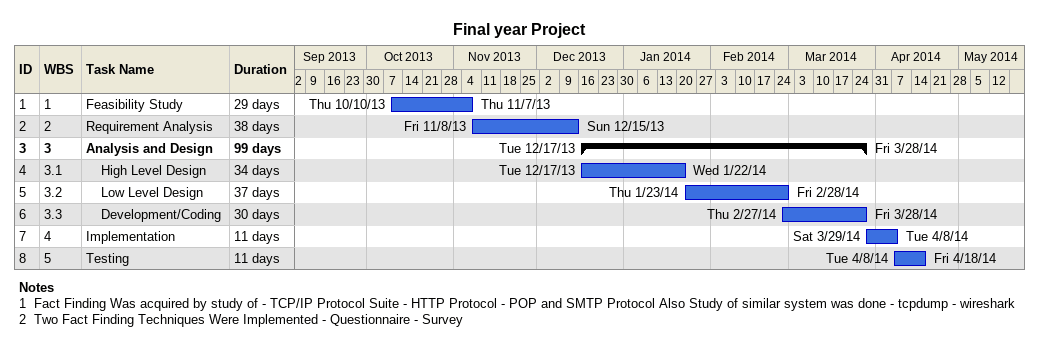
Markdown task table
Final year Project

| ID | WBS | Task | Duration | Start | Finish |
|---|---|---|---|---|---|
| 1 | 1 | Feasibility Study | 29d | 2013-10-10 | 2013-11-07 |
| 2 | 2 | Requirement Analysis | 38d | 2013-11-08 | 2013-12-15 |
| 3 | 3 | **Analysis and Design** | 99d | 2013-12-17 | 2014-03-28 |
| 4 | 3.1 | High Level Design | 34d | 2013-12-17 | 2014-01-22 |
| 5 | 3.2 | Low Level Design | 37d | 2014-01-23 | 2014-02-28 |
| 6 | 3.3 | Development/Coding | 30d | 2014-02-27 | 2014-03-28 |
| 7 | 4 | Implementation | 11d | 2014-03-29 | 2014-04-08 |
| 8 | 5 | Testing | 11d | 2014-04-08 | 2014-04-18 |

Notes
- 1: Fact Finding Was acquired by study of - TCP/IP Protocol Suite - HTTP Protocol - POP and SMTP Protocol Also Study of similar system was done - tcpdump - wireshark
- 2: Two Fact Finding Techniques Were Implemented - Questionnaire - Survey
